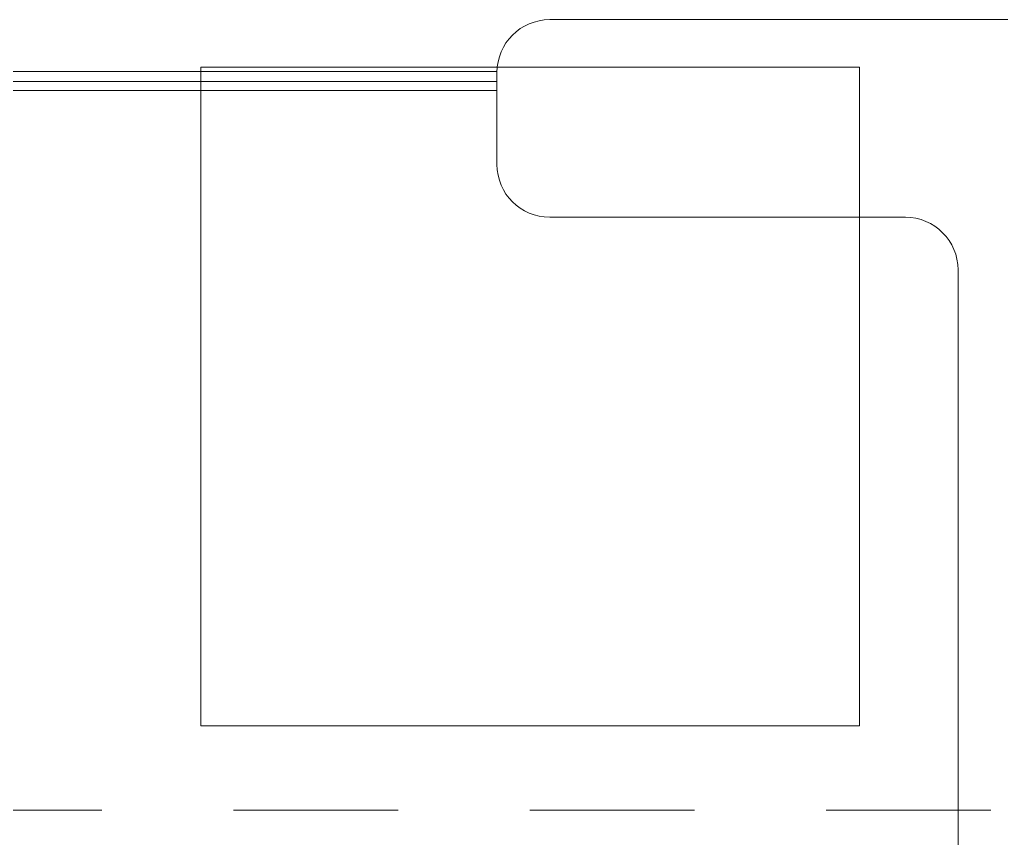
# Model space of a CAD drawing. Header units: metres. Extents: x -232 to 581, y 30 to 789.
# Drawn here: x 227.65 to 228.396, y 535.973 to 536.595 of the extents above; entities that cross this region are included whole.
import ezdxf

# ---------------------------------------------------------------- set-up
doc = ezdxf.new("R2010")
doc.units = ezdxf.units.M
doc.linetypes.add('HIDDEN2', pattern=[0.1875, 0.125, -0.0625])
for name, color, linetype, lineweight in [('A-WALL', 250, 'Continuous', 20), ('baños', 140, 'Continuous', 0), ('BOVEDILLA', 8, 'Continuous', 5), ('Columnas', 7, 'Continuous', 18)]:
    doc.layers.add(name, color=color, linetype=linetype, lineweight=lineweight)
doc.layers.add('Techos 1', color=7, linetype='HIDDEN2', lineweight=9, true_color=0x42391a)
doc.styles.get("Standard").update_dxf_attribs({"font": 'arial.ttf'})

# ---------------------------------------------------------------- blocks, each defined once
blk = doc.blocks.new('*U245')
at = {"layer": 'BOVEDILLA'}
blk.add_lwpolyline([(-0.25, -0.25), (0.25, -0.25), (0.25, 0.25), (-0.25, 0.25)], close=True, dxfattribs=at)
blk = doc.blocks.new('planta de entrepiso 20.03')
at = {"layer": 'BOVEDILLA', "color": 18, "linetype": 'ByBlock', "lineweight": -2, "true_color": 0x000000, "transparency": 16777216}
blk.add_blockref('*U245', (36.06729, -22.70274), dxfattribs=at)
blk = doc.blocks.new('20.03.2026 LN 09 SEGUNDO NIVEL ARQ')
at = {"layer": 'A-WALL', "color": 5}
for p, q in [((85.59593, -44.89863), (84.98593, -44.89863)), ((84.94593, -44.93863), (84.94593, -45.00863)), ((84.98593, -45.04863), (85.25593, -45.04863)), ((85.29593, -45.08863), (85.29593, -46.20863))]:
    blk.add_line(p, q, dxfattribs=at)
for centre, start, end in [((84.98593, -44.93863), 90, 180), ((84.98593, -45.00863), 180, 270), ((85.25593, -45.08863), 360, 90)]:
    blk.add_arc(centre, 0.04, start, end, dxfattribs=at)
at = {"layer": 'baños', "color": 5}
blk.add_line((83.39593, -44.9525), (84.94593, -44.9525), dxfattribs=at)
blk.add_lwpolyline([(84.94593, -44.9379), (84.2959, -44.9379), (84.2959, -44.94566), (84.94593, -44.94566)], close=True, dxfattribs=at)
at = {"layer": 'Techos 1', "color": 5}
blk.add_line((77.99593, -45.49863), (92.74593, -45.49863), dxfattribs=at)
at = {"layer": 'baños', "color": 5, "linetype": 'Continuous', "flags": 8}
for tag, p in [('MODELNUMBER', (83.78129, -42.91752, 0)), ('TRADENAME', (83.78129, -42.91756, 0)), ('MODELNUMBER', (84.95603, -42.91752, 0)), ('TRADENAME', (84.95603, -42.91756, 0)), ('PRODUCT', (83.78129, -42.9176, 0)), ('MATERIAL', (83.78129, -42.91764, 0)), ('MATERIAL', (84.95603, -42.91764, 0)), ('PRODUCT', (84.95603, -42.9176, 0))]:
    blk.add_attdef(tag, p, '', height=0.0000254, rotation=180.00008, dxfattribs=at)
at = {"layer": 'baños', "color": 5, "linetype": 'Continuous'}
for tag, p, rotation in [('MODELNUMBER', (85.8912, -56.99337), 180.00008), ('TRADENAME', (85.89116, -56.99332), 180.00008), ('MATERIAL', (85.89139, -56.99324), 180.00008), ('PRODUCT', (85.89139, -56.99328), 180.00008), ('MODELNUMBER', (86.60077, -56.99337), 179.99992), ('TRADENAME', (86.60077, -56.99332), 179.99992), ('MATERIAL', (86.60077, -56.99324), 179.99992), ('PRODUCT', (86.60077, -56.99328), 179.99992)]:
    blk.add_attdef(tag, p, '', height=0.0000254, rotation=rotation, dxfattribs=at)

msp = doc.modelspace()

# ---------------------------------------------------------------- block references
at = {"layer": 'Columnas'}
msp.add_blockref('planta de entrepiso 20.03', (191.97071, 559.01125), dxfattribs=at)

# ---------------------------------------------------------------- next in the draw order: block references
at = {"color": 1}
msp.add_blockref('20.03.2026 LN 09 SEGUNDO NIVEL ARQ', (143.06677, 581.49313), dxfattribs=at)

doc.saveas('drawing.dxf')
